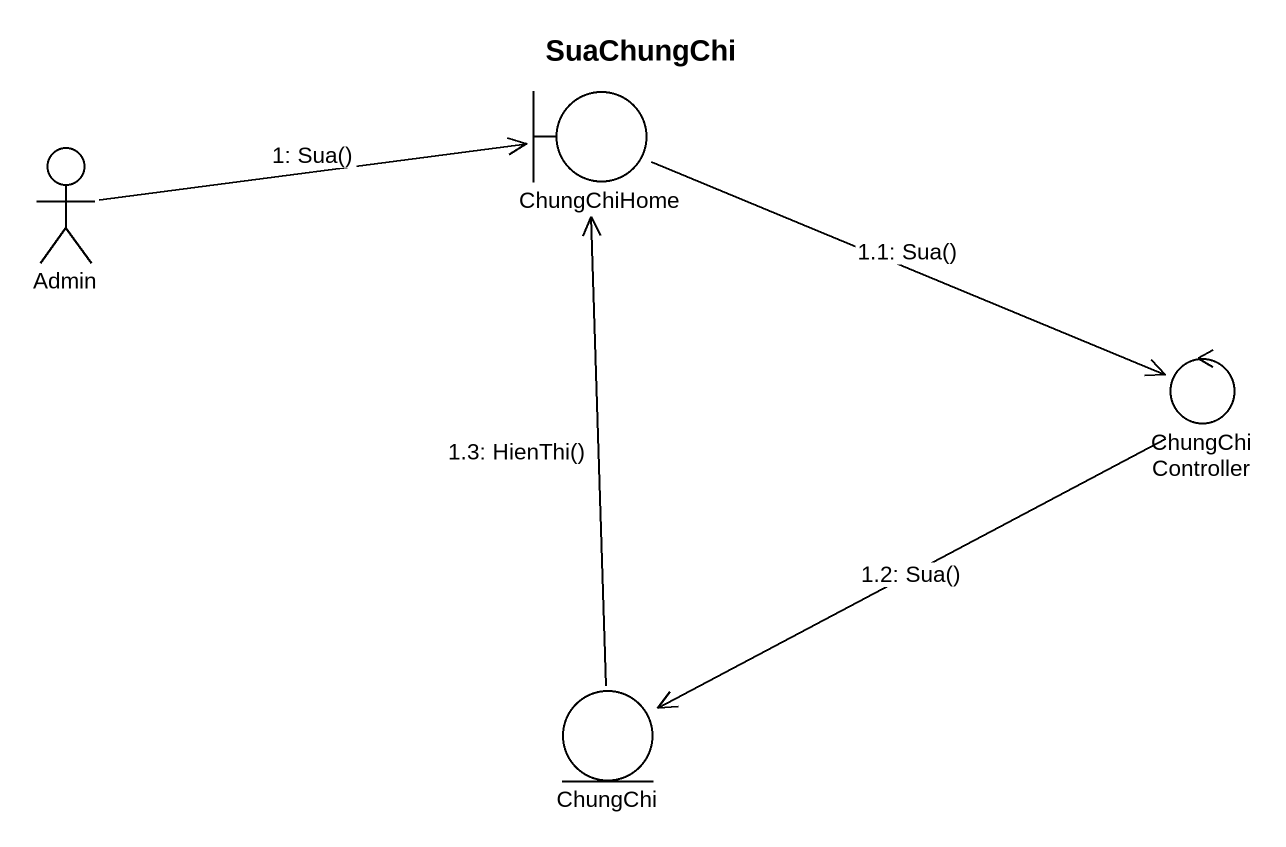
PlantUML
@startuml
title SuaChungChi
actor Admin
boundary ChungChiHome
control ChungChiController
entity ChungChi
Admin -right-> ChungChiHome : 1: Sua()
ChungChiHome -right-> ChungChiController : 1.1: Sua()
ChungChiController -left-> ChungChi : 1.2: Sua()
ChungChi -up-> ChungChiHome : 1.3: HienThi()
@enduml
